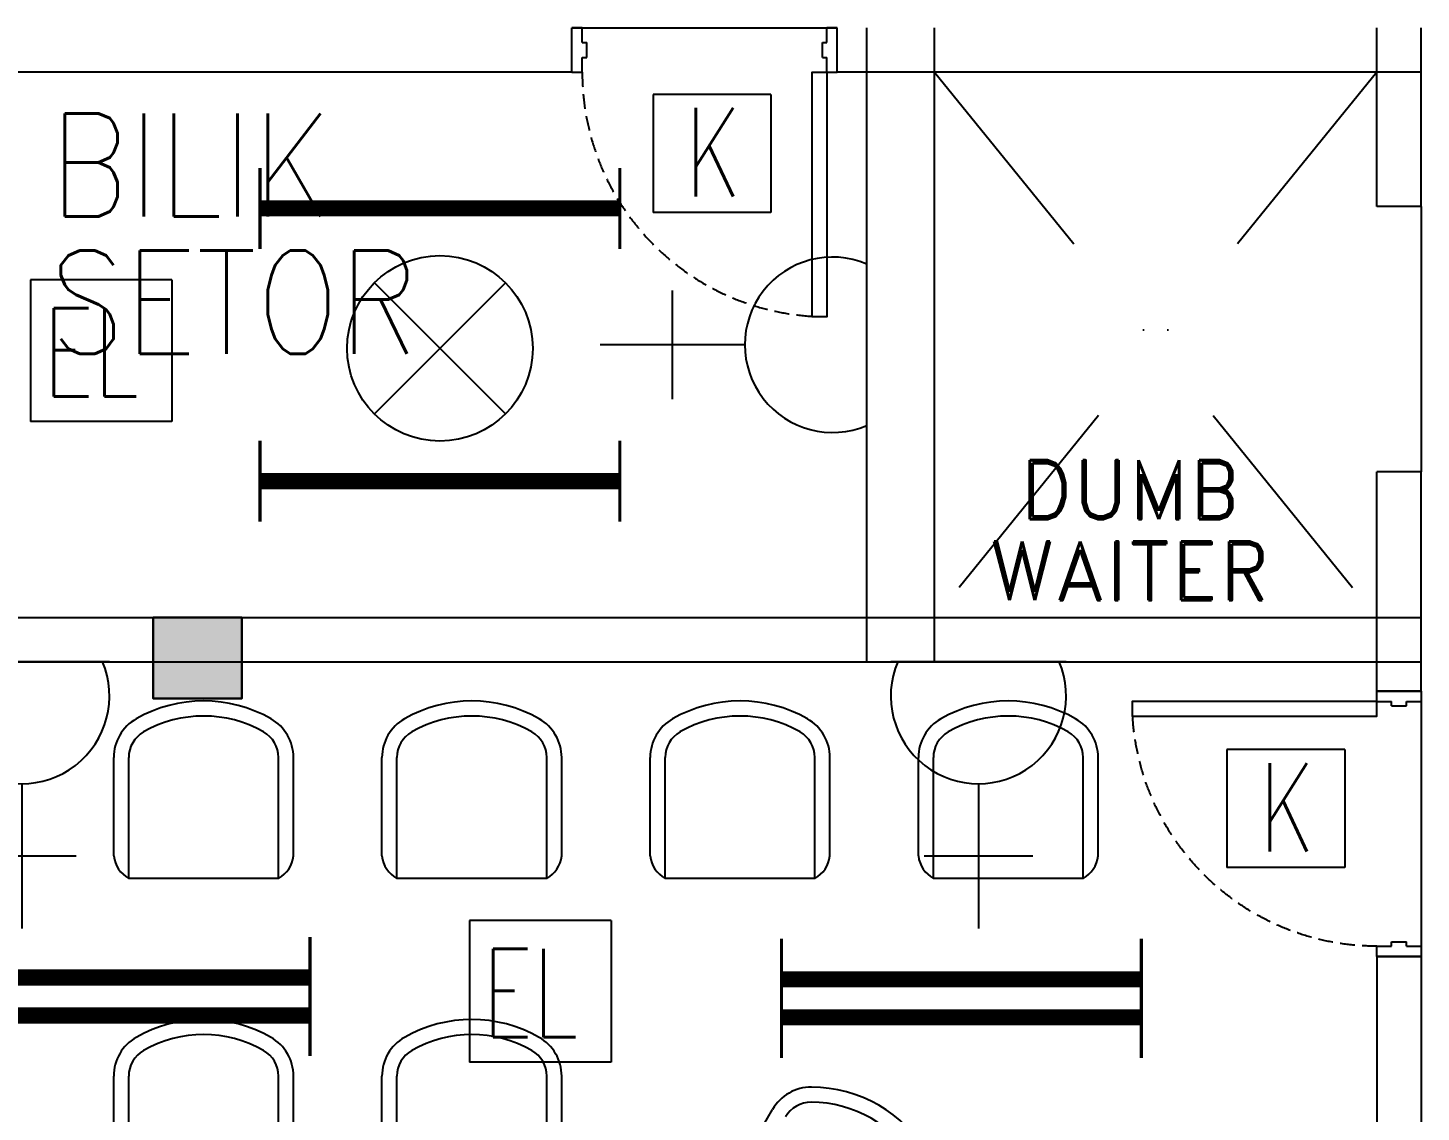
# Model space of a CAD drawing. Header units: inches. Extents: x 16928 to 514628, y -1471 to 241387.
# Drawn here: x 54563 to 59289, y 31083 to 34760 of the extents above; entities that cross this region are included whole.
import ezdxf
from ezdxf.enums import TextEntityAlignment as Align

# ---------------------------------------------------------------- set-up
doc = ezdxf.new("R2010")
doc.units = ezdxf.units.IN
doc.header["$MEASUREMENT"] = 0
for name, pattern in [('CENTER2', [1.125, 0.75, -0.125, 0.125, -0.125]), ('DASHDOT', [1, 0.5, -0.25, 0, -0.25]), ('DASHED', [0.75, 0.5, -0.25])]:
    doc.linetypes.add(name, pattern=pattern)
for name, color, linetype in [('Cabinet', 8, 'Continuous'), ('DOOR', 2, 'Continuous'), ('dxt_text', 4, 'Continuous'), ('ELECT', 6, 'Continuous'), ('FITTING', 8, 'Continuous'), ('GRID', 8, 'CENTER2'), ('LW', 2, 'Continuous'), ('TB', 8, 'Continuous'), ('WALL', 1, 'Continuous'), ('WIN', 9, 'Continuous')]:
    doc.layers.add(name, color=color, linetype=linetype)
doc.layers.add('COLUMN', color=8, linetype='Continuous', lineweight=30)
doc.layers.add('t3', color=8, linetype='Continuous', lineweight=25)
doc.styles.add('LAILA', font='romans.shx', dxfattribs={"width": 0.85})
doc.styles.add('ROMANS', font='ROMANS', dxfattribs={"width": 0.7})
doc.styles.add('VERDANA1000', font='romand.shx', dxfattribs={"height": 1000})

# ---------------------------------------------------------------- blocks, each defined once
blk = doc.blocks.new('Dp900')
at = {"layer": 'DOOR', "color": 4}
for p, q in [((35, 150), (0, 150)), ((35, 150), (35, 100)), ((900, 150), (865, 150)), ((865, 150), (865, 100)), ((50, 100), (35, 100)), ((50, 100), (50, 50)), ((850, 100), (850, 50)), ((865, 100), (850, 100)), ((50, 50), (35, 50)), ((35, 50), (35, 0)), ((865, 50), (850, 50)), ((865, 50), (865, 0)), ((0, 0), (35, 0)), ((865, 0), (900, 0))]:
    blk.add_line(p, q, dxfattribs=at)
at = {"layer": 'DOOR', "color": 1}
for p, q in [((0, 150), (0, 0)), ((0, 150), (0, 0)), ((900, 150), (900, 0)), ((900, 150), (900, 0))]:
    blk.add_line(p, q, dxfattribs=at)
at = {"layer": 'DOOR'}
blk.add_lwpolyline([(35, 150), (35, 980), (85, 980), (85, 150)], close=True, dxfattribs=at)
at = {"layer": 'DOOR', "color": 9, "linetype": 'DASHED', "ltscale": 100}
blk.add_arc((35, 150), 830, 360, 86.5464, dxfattribs=at)
blk = doc.blocks.new('meja mesyuarat')
at = {"color": 8}
for p, q in [((4514.4, 2766.1), (4514.4, 3100)), ((4565.2, 2689.9), (4565.2, 3099.9)), ((5073.2, 2689.9), (5073.2, 3099.9)), ((5124, 2766.1), (5124, 3100)), ((5424, 2766.1), (5424, 3100)), ((5474.8, 2689.9), (5474.8, 3099.9)), ((5982.8, 2689.9), (5982.8, 3099.9)), ((6033.6, 2766.1), (6033.6, 3100)), ((6333.6, 2766.1), (6333.6, 3100)), ((6384.4, 2689.9), (6384.4, 3099.9)), ((6892.4, 2689.9), (6892.4, 3099.9)), ((6943.2, 2766.1), (6943.2, 3100)), ((7243.2, 2766.1), (7243.2, 3100)), ((7294, 2689.9), (7294, 3099.9)), ((7802, 2689.9), (7802, 3099.9)), ((7852.8, 2766.1), (7852.8, 3100)), ((5073.2, 2689.9), (4565.2, 2689.9)), ((5982.8, 2689.9), (5474.8, 2689.9)), ((6892.4, 2689.9), (6384.4, 2689.9)), ((7802, 2689.9), (7294, 2689.9)), ((4514.4, 1685.5), (4514.4, 2019.5)), ((4565.2, 1609.3), (4565.2, 2019.4)), ((5073.2, 1609.3), (5073.2, 2019.4)), ((5124, 1685.5), (5124, 2019.5)), ((5424, 1685.5), (5424, 2019.5)), ((5474.8, 1609.3), (5474.8, 2019.4)), ((5982.8, 1609.3), (5982.8, 2019.4)), ((6033.6, 1685.5), (6033.6, 2019.5)), ((6581.9, 1617.4), (6748.8, 1906.6))]:
    blk.add_line(p, q, dxfattribs=at)
for centre, radius, start, end in [((4819.2, 2830.1), 461.7, 60.3254, 119.6746), ((5728.8, 2830.1), 461.7, 60.3254, 119.6746), ((6638.4, 2830.1), 461.7, 60.3254, 119.6746), ((7548, 2830.1), 461.7, 60.3254, 119.6746), ((4665.4, 3100), 151, 119.6746, 180), ((4819.2, 2830.1), 410.7, 60.283, 119.717), ((4973, 3100), 151, 0, 60.3254), ((5575, 3100), 151, 119.6746, 180), ((5728.8, 2830.1), 410.7, 60.283, 119.717), ((5882.6, 3100), 151, 0, 60.3254), ((6484.6, 3100), 151, 119.6746, 180), ((6638.4, 2830.1), 410.7, 60.283, 119.717), ((6792.2, 3100), 151, 0, 60.3254), ((7394.2, 3100), 151, 119.6746, 180), ((7548, 2830.1), 410.7, 60.283, 119.717), ((7701.8, 3100), 151, 0, 60.3254), ((4665.2, 3099.9), 100, 119.717, 180), ((4973.2, 3099.9), 100, 0, 60.283), ((5574.8, 3099.9), 100, 119.717, 180), ((5882.8, 3099.9), 100, 0, 60.283), ((6484.4, 3099.9), 100, 119.717, 180), ((6792.4, 3099.9), 100, 0, 60.283), ((7394, 3099.9), 100, 119.717, 180), ((7702, 3099.9), 100, 0, 60.283), ((4614.9, 2778), 101.2, 186.7783, 240.6019), ((5023.5, 2778), 101.2, 299.3981, 353.2217), ((5524.5, 2778), 101.2, 186.7783, 240.6019), ((5933.1, 2778), 101.2, 299.3981, 353.2217), ((6434.1, 2778), 101.2, 186.7783, 240.6019), ((6842.7, 2778), 101.2, 299.3981, 353.2217), ((7343.7, 2778), 101.2, 186.7783, 240.6019), ((7752.3, 2778), 101.2, 299.3981, 353.2217), ((4819.2, 1749.6), 461.7, 60.3254, 119.6746), ((5728.8, 1749.6), 461.7, 60.3254, 119.6746), ((4665.4, 2019.5), 151, 119.6746, 180), ((4819.2, 1749.6), 410.7, 60.283, 119.717), ((4973, 2019.5), 151, 0, 60.3254), ((5575, 2019.5), 151, 119.6746, 180), ((5728.8, 1749.6), 410.7, 60.283, 119.717), ((5882.6, 2019.5), 151, 0, 60.3254), ((4665.2, 2019.4), 100, 119.717, 180), ((4973.2, 2019.4), 100, 0, 60.283), ((5574.8, 2019.4), 100, 119.717, 180), ((5882.8, 2019.4), 100, 0, 60.283), ((6879.6, 1831.1), 151, 89.6746, 150), ((6877.9, 1520.5), 461.7, 30.3254, 89.6746), ((6879.4, 1831.1), 100, 89.717, 150), ((6877.9, 1520.5), 410.7, 30.283, 89.717)]:
    blk.add_arc(centre, radius, start, end, dxfattribs=at)
blk = doc.blocks.new('1 X 8W EL')
at = {"layer": 'ELECT', "color": 6}
for p, q in [((-240, 240), (-240, -240)), ((240, 240), (-240, 240)), ((240, 240), (240, -240)), ((240, -240), (-240, -240))]:
    blk.add_line(p, q, dxfattribs=at)
at = {"layer": 'ELECT', "color": 6, "style": 'ROMANS', "width": 0.7}
blk.add_text('EL', height=300, dxfattribs=at).set_placement((-196.2, -155.6))
blk = doc.blocks.new('YBC 2X36')
at = {"layer": 'FITTING', "color": 3}
for points, const_width in [([(-610, 200.9), (-610, -74.3)], 10.9), ([(610, 200.9), (610, -84.2)], 10.9), ([(-610, 63.3), (610, 63.3)], 54.6), ([(-610, 72.1), (-610, -203.2)], 10.9), ([(610, 72.1), (610, -203.2)], 10.9), ([(-610, -65.5), (610, -65.5)], 54.6)]:
    blk.add_lwpolyline(points, dxfattribs=dict(at, const_width=const_width))
blk = doc.blocks.new('YBC 1X36')
at = {"layer": 'FITTING', "color": 3}
for points, const_width in [([(-610, 137.6), (-610, -137.6)], 10.9), ([(610, 137.6), (610, -137.6)], 10.9), ([(-610, 0), (610, 0)], 54.6)]:
    blk.add_lwpolyline(points, dxfattribs=dict(at, const_width=const_width))
blk = doc.blocks.new('1 X 8W KELUAR')
at = {"layer": 'ELECT', "color": 5}
for p, q in [((-160, 161), (-160, -240)), ((240, 161), (-160, 161)), ((240, 160), (240, -240)), ((240, -240), (-160, -240))]:
    blk.add_line(p, q, dxfattribs=at)
at = {"layer": 'ELECT', "color": 5, "style": 'ROMANS', "width": 0.7}
blk.add_text('K', height=300, dxfattribs=at).set_placement((-50.3, -185.3))
blk = doc.blocks.new('CEILING FAN C W HOOK')
at = {"layer": 'ELECT', "color": 6}
for p, q in [((-530.3, -530.3), (-85.3, -85.3)), ((-530.3, -85.3), (-85.3, -530.3))]:
    blk.add_line(p, q, dxfattribs=at)
blk.add_circle((-307.8, -307.8), 314.7, dxfattribs=at)
blk = doc.blocks.new('13A SSO 300mm')
at = {"layer": 'ELECT', "color": 6}
for p, q in [((0, 413.8), (0, 904.4)), ((-184, 659.1), (184, 659.1)), ((-297.4, 0), (297.4, 0))]:
    blk.add_line(p, q, dxfattribs=at)
blk.add_arc((0, 116.3), 297.4, 336.9763, 203.0237, dxfattribs=at)

msp = doc.modelspace()

# ---------------------------------------------------------------- hatches: boundary and pattern name
at = {"layer": 'COLUMN'}
msp.add_hatch(color=256, dxfattribs=at).paths.add_polyline_path([(54988.6, 32760.5), (55288.6, 32760.5), (55288.6, 32485.5), (54988.6, 32485.5)])

# ---------------------------------------------------------------- linework, layer by layer
msp.add_lwpolyline([(54988.6, 32760.5), (55288.6, 32760.5), (55288.6, 32485.5), (54988.6, 32485.5)], close=True, dxfattribs=at)
at = {"layer": 'GRID', "linetype": 'DASHDOT', "ltscale": 1500}
for p, q in [((59138.6, 34610.5), (57638.6, 32760.5)), ((57638.6, 34610.5), (59138.6, 32760.5))]:
    msp.add_line(p, q, dxfattribs=at)
at = {"layer": 'LW'}
for p, q in [((56408.6, 34760.5), (57308.6, 34760.5)), ((59288.6, 34154.4), (59288.6, 33254.4)), ((59288.6, 32510.5), (59288.6, 31610.5))]:
    msp.add_line(p, q, dxfattribs=at)
at = {"layer": 'WALL'}
for p, q in [((56408.6, 34610.5), (56408.6, 34760.5)), ((57308.6, 34610.5), (57308.6, 34760.5)), ((57408.6, 32610.5), (57408.6, 34760.5)), ((57638.6, 32610.5), (57638.6, 34760.5)), ((59138.6, 34154.4), (59138.6, 34760.5)), ((59288.6, 34154.4), (59288.6, 34760.5)), ((56408.6, 34610.5), (51713.6, 34610.5)), ((59288.6, 34610.5), (57308.6, 34610.5)), ((59288.6, 34154.4), (59138.6, 34154.4)), ((59138.6, 32510.5), (59138.6, 33254.4)), ((59288.6, 33254.4), (59138.6, 33254.4)), ((59288.6, 32510.5), (59288.6, 33254.4)), ((51363.6, 32760.5), (59288.6, 32760.5)), ((51863.6, 32610.5), (59288.6, 32610.5)), ((55288.6, 32635.5), (55288.6, 32485.5)), ((59138.6, 32510.5), (59288.6, 32510.5)), ((59288.6, 32510.5), (59138.6, 32510.5)), ((59138.6, 31610.5), (59138.6, 26885.5)), ((59288.6, 31610.5), (59138.6, 31610.5)), ((59288.6, 31610.5), (59288.6, 26885.5))]:
    msp.add_line(p, q, dxfattribs=at)
at = {"layer": 'WIN'}
msp.add_line((55288.6, 32485.5), (55288.6, 32760.5), dxfattribs=at)

# ---------------------------------------------------------------- block references
at = {"rotation": 179.9999999998889}
msp.add_blockref('CEILING FAN C W HOOK', (55653.2, 33365.6), dxfattribs=at)
at = {"layer": 'Cabinet'}
msp.add_blockref('meja mesyuarat', (50340.3, 29185.5), dxfattribs=at)
at = {"layer": 'DOOR', "rotation": 180}
msp.add_blockref('Dp900', (57308.6, 34760.5), dxfattribs=at)
at = {"layer": 'DOOR', "xscale": -1, "rotation": 90}
msp.add_blockref('Dp900', (59288.6, 32510.5), dxfattribs=at)
at = {"layer": 'dxt_text'}
for name, p in [('1 X 8W KELUAR', (56843.6, 34374)), ('YBC 1X36', (55961.1, 34148)), ('1 X 8W EL', (54812.3, 33665.5)), ('YBC 1X36', (55961.1, 33223)), ('1 X 8W KELUAR', (58789.5, 32152.2)), ('1 X 8W EL', (56301.6, 31492.7)), ('YBC 2X36', (54910.6, 31476.1)), ('YBC 2X36', (57729.4, 31469.9))]:
    msp.add_blockref(name, p, dxfattribs=at)
at = {"layer": 'TB', "color": 6, "linetype": 'Continuous'}
for p, rotation in [((57408.6, 33685.5), 90), ((54542.9, 32610.5), 180), ((57787.3, 32610.5), 180)]:
    msp.add_blockref('13A SSO 300mm', p, dxfattribs=dict(at, rotation=rotation))

# ---------------------------------------------------------------- texts
at = {"layer": 't3', "style": 'LAILA', "width": 0.85}
for s, p in [('BILIK ', (54637.5, 34470.4)), ('SETOR', (54637.5, 34005.2))]:
    msp.add_text(s, height=350, dxfattribs=at).set_placement(p, align=Align.TOP_LEFT)
at = {"layer": 't3', "style": 'VERDANA1000'}
for s, p in [('DUMB', (57927.5, 33293.7)), ('WAITER', (57823.7, 33018.8))]:
    msp.add_text(s, height=200, dxfattribs=at).set_placement(p, align=Align.TOP_LEFT)

doc.saveas('drawing.dxf')
